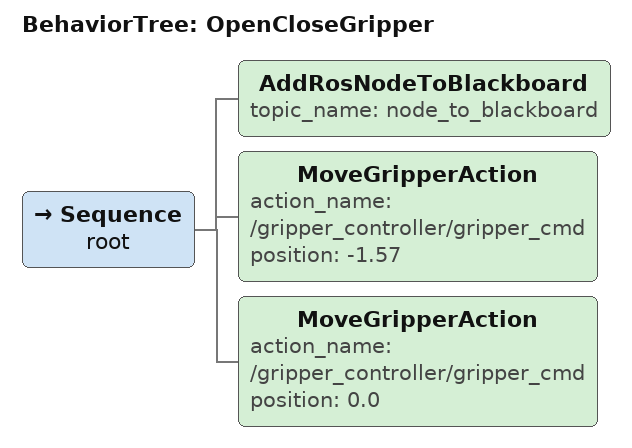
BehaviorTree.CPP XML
<root BTCPP_format="4" >
     <BehaviorTree ID="OpenCloseGripper">
        <Sequence name="root">
            <AddRosNodeToBlackboard topic_name="node_to_blackboard"/>
            <MoveGripperAction    action_name="/gripper_controller/gripper_cmd" position="-1.57"/>
            <MoveGripperAction    action_name="/gripper_controller/gripper_cmd" position="0.0"/>
        </Sequence>
     </BehaviorTree>
 </root>
